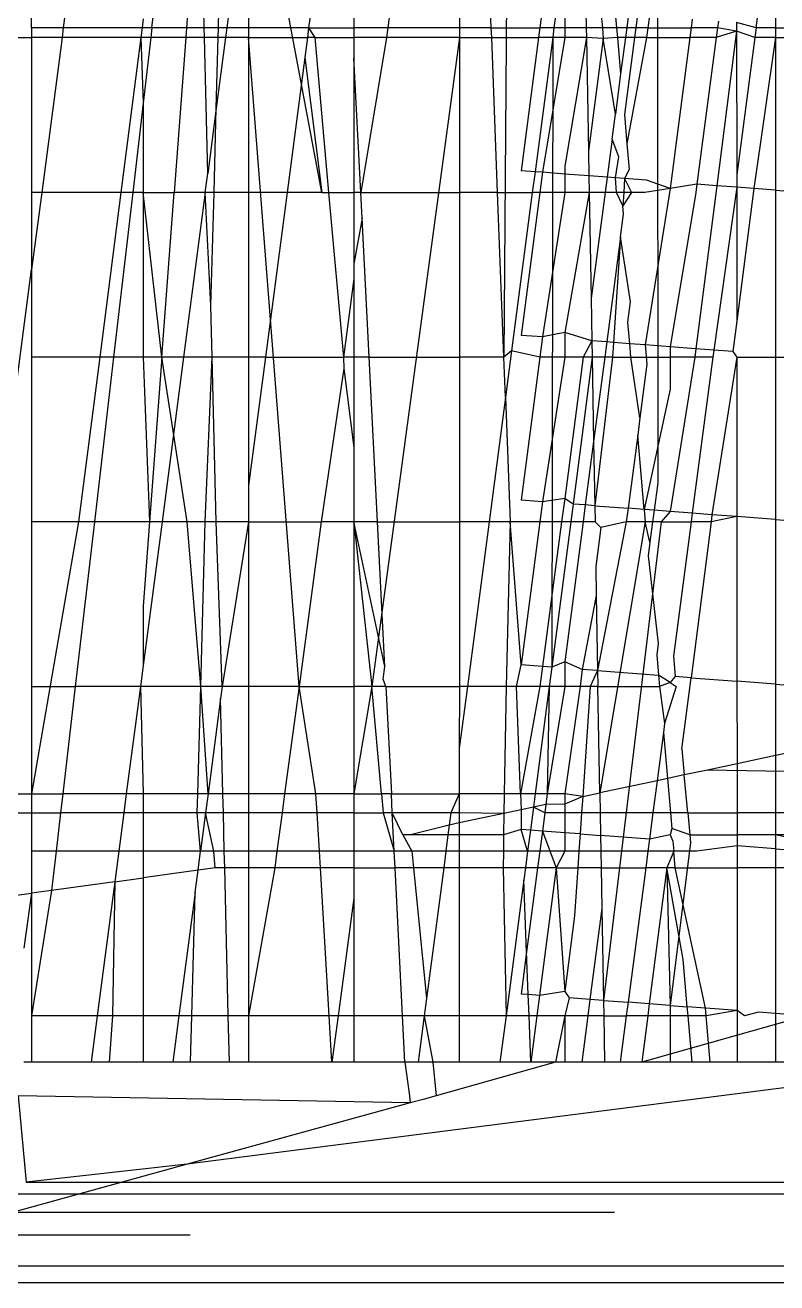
# Model space of a CAD drawing. Extents: x -24961 to 905641, y -154323 to 635957.
# Drawn here: x 437971.233 to 437974.093, y -143408.736 to -143403.952 of the extents above; entities that cross this region are included whole.
import ezdxf

# ---------------------------------------------------------------- set-up
doc = ezdxf.new("R2010")
doc.units = 0
doc.header["$LTSCALE"] = 1000
doc.header["$MEASUREMENT"] = 0

msp = doc.modelspace()

# ---------------------------------------------------------------- linework, layer by layer
for p, q in [((437973.072, -143402.8698), (437973.0541, -143405.2153)), ((437971.2572, -143403.9625), (437971.2572, -143403.3361)), ((437971.4601, -143403.3361), (437971.3778, -143403.9625)), ((437971.7149, -143403.9625), (437971.7878, -143403.3361)), ((437972.361, -143404.5889), (437972.1268, -143403.3361)), ((437973.6378, -143403.3361), (437973.6394, -143405.693)), ((437974.0133, -143403.9625), (437974.0871, -143403.4001)), ((437971.8512, -143403.8938), (437971.8461, -143403.9625)), ((437971.9136, -143403.9625), (437971.912, -143403.8938)), ((437971.9681, -143403.9625), (437971.97, -143403.8938)), ((437972.0091, -143403.8938), (437972, -143403.9625)), ((437972.0825, -143403.8938), (437972.0825, -143403.9625)), ((437972.3202, -143403.8938), (437972.3112, -143403.9625)), ((437972.4834, -143403.8938), (437972.4834, -143403.9625)), ((437972.6212, -143403.8937), (437972.6119, -143403.9625)), ((437972.885, -143403.8937), (437972.885, -143403.9625)), ((437973.0062, -143403.9625), (437973.0036, -143403.8937)), ((437973.2008, -143403.8858), (437973.1908, -143403.9625)), ((437973.254, -143403.8899), (437973.2445, -143403.9625)), ((437973.2853, -143403.8923), (437973.2853, -143403.9625)), ((437973.3664, -143403.8985), (437973.3676, -143403.9625)), ((437973.4235, -143403.9029), (437973.4287, -143403.9625)), ((437973.4774, -143403.907), (437973.4824, -143403.9625)), ((437973.5282, -143403.9109), (437973.5214, -143403.9625)), ((437973.562, -143403.9135), (437973.5556, -143403.9625)), ((437973.608, -143403.917), (437973.602, -143403.9625)), ((437974.0871, -143403.8936), (437974.0871, -143403.9625)), ((437971.3778, -143403.9625), (437971.2572, -143403.9625)), ((437971.2572, -143403.9625), (437971.2572, -143403.9989)), ((437971.3778, -143403.9625), (437971.3731, -143403.9989)), ((437971.6772, -143403.9625), (437971.3778, -143403.9625)), ((437971.6772, -143403.9625), (437971.6725, -143403.9989)), ((437971.6815, -143403.9283), (437971.6772, -143403.9625)), ((437971.7149, -143403.9625), (437971.6772, -143403.9625)), ((437971.7149, -143403.9625), (437971.7107, -143403.9989)), ((437971.8461, -143403.9625), (437971.7149, -143403.9625)), ((437971.8461, -143403.9625), (437971.8434, -143403.9989)), ((437971.9136, -143403.9625), (437971.8461, -143403.9625)), ((437971.9145, -143403.9989), (437971.9136, -143403.9625)), ((437971.9681, -143403.9625), (437971.9136, -143403.9625)), ((437971.9671, -143403.9989), (437971.9681, -143403.9625)), ((437972, -143403.9625), (437971.9681, -143403.9625)), ((437972, -143403.9625), (437971.9953, -143403.9989)), ((437972.0825, -143403.9625), (437972, -143403.9625)), ((437972.0825, -143403.9625), (437972.0825, -143403.9989)), ((437972.3112, -143403.9625), (437972.0825, -143403.9625)), ((437972.3112, -143403.9625), (437972.3064, -143403.9989)), ((437972.3112, -143403.9625), (437972.3347, -143403.9989)), ((437972.3112, -143403.9625), (437972.4834, -143403.9625)), ((437972.4834, -143403.9625), (437972.4834, -143403.9989)), ((437972.6119, -143403.9625), (437972.4834, -143403.9625)), ((437972.6119, -143403.9625), (437972.607, -143403.9989)), ((437972.885, -143403.9625), (437972.6119, -143403.9625)), ((437972.885, -143403.9625), (437972.885, -143403.9989)), ((437973.0062, -143403.9625), (437972.885, -143403.9625)), ((437973.0076, -143403.9989), (437973.0062, -143403.9625)), ((437973.0062, -143403.9625), (437973.1908, -143403.9625)), ((437973.1908, -143403.9625), (437973.186, -143403.9989)), ((437973.2445, -143403.9625), (437973.1908, -143403.9625)), ((437973.2445, -143403.9625), (437973.2397, -143403.9989)), ((437973.2853, -143403.9625), (437973.2445, -143403.9625)), ((437973.2853, -143403.9625), (437973.2853, -143403.9989)), ((437973.3676, -143403.9625), (437973.2853, -143403.9625)), ((437973.3676, -143403.9625), (437973.3682, -143403.9989)), ((437973.4287, -143403.9625), (437973.3676, -143403.9625)), ((437973.4287, -143403.9625), (437973.4322, -143404.003)), ((437973.4824, -143403.9625), (437973.4287, -143403.9625)), ((437973.4824, -143403.9625), (437973.4857, -143403.9989)), ((437973.5214, -143403.9625), (437973.4824, -143403.9625)), ((437973.5214, -143403.9625), (437973.5166, -143403.9989)), ((437973.5556, -143403.9625), (437973.5214, -143403.9625)), ((437973.5556, -143403.9625), (437973.5508, -143403.9989)), ((437973.602, -143403.9625), (437973.5556, -143403.9625)), ((437973.602, -143403.9625), (437973.5972, -143403.9989)), ((437973.602, -143403.9625), (437973.7665, -143403.9625)), ((437973.7665, -143403.9625), (437973.7617, -143403.9989)), ((437973.7708, -143403.9295), (437973.7665, -143403.9625)), ((437973.8667, -143403.9625), (437973.7665, -143403.9625)), ((437973.8667, -143403.9625), (437973.8619, -143403.9989)), ((437973.87, -143403.9371), (437973.8667, -143403.9625)), ((437973.9395, -143403.9749), (437973.8667, -143403.9625)), ((437973.9395, -143403.9424), (437973.9395, -143403.9749)), ((437974.0133, -143403.9625), (437973.9395, -143403.9424)), ((437974.0133, -143403.9625), (437974.0085, -143403.9989)), ((437974.0871, -143403.9625), (437974.0133, -143403.9625)), ((437974.0871, -143403.9625), (437974.0871, -143403.9989)), ((437974.0871, -143403.9625), (437974.488, -143403.9625)), ((437971.171, -143403.9989), (437971.2572, -143403.9989)), ((437971.2572, -143403.9989), (437971.2572, -143404.5889)), ((437971.3731, -143403.9989), (437971.2572, -143403.9989)), ((437971.3731, -143403.9989), (437971.2956, -143404.5889)), ((437971.6725, -143403.9989), (437971.3731, -143403.9989)), ((437971.6725, -143403.9989), (437971.5968, -143404.5889)), ((437971.6725, -143403.9989), (437971.6815, -143404.2493)), ((437971.7107, -143403.9989), (437971.6725, -143403.9989)), ((437971.7107, -143403.9989), (437971.6815, -143404.2493)), ((437971.8434, -143403.9989), (437971.7107, -143403.9989)), ((437971.8434, -143403.9989), (437971.7992, -143404.5889)), ((437971.9145, -143403.9989), (437971.8434, -143403.9989)), ((437971.9272, -143404.5171), (437971.9145, -143403.9989)), ((437971.9671, -143403.9989), (437971.9145, -143403.9989)), ((437971.9598, -143404.2686), (437971.9671, -143403.9989)), ((437971.9953, -143403.9989), (437971.9598, -143404.2686)), ((437971.9953, -143403.9989), (437971.9671, -143403.9989)), ((437972.0825, -143403.9989), (437971.9953, -143403.9989)), ((437972.0825, -143403.9989), (437972.0825, -143404.5889)), ((437972.2747, -143406.4681), (437972.0825, -143403.9989)), ((437972.0825, -143403.9989), (437972.3064, -143403.9989)), ((437972.3064, -143403.9989), (437972.2963, -143404.0758)), ((437972.3347, -143403.9989), (437972.3064, -143403.9989)), ((437972.3347, -143403.9989), (437972.3866, -143404.5889)), ((437972.3347, -143403.9989), (437972.4834, -143403.9989)), ((437972.4834, -143403.9989), (437972.4834, -143404.0768)), ((437972.607, -143403.9989), (437972.4834, -143403.9989)), ((437972.607, -143403.9989), (437972.5094, -143404.5889)), ((437972.885, -143403.9989), (437972.5519, -143406.4681)), ((437972.885, -143403.9989), (437972.607, -143403.9989)), ((437972.885, -143403.9989), (437972.8849, -143404.5889)), ((437972.885, -143403.9989), (437973.0076, -143403.9989)), ((437973.0302, -143404.5889), (437973.0076, -143403.9989)), ((437973.0076, -143403.9989), (437973.186, -143403.9989)), ((437973.186, -143403.9989), (437973.1194, -143404.506)), ((437973.2397, -143403.9989), (437973.1726, -143404.5101)), ((437973.2397, -143403.9989), (437973.186, -143403.9989)), ((437973.2853, -143403.9989), (437973.2006, -143404.5122)), ((437973.2397, -143403.9989), (437973.2363, -143406.3941)), ((437973.2853, -143403.9989), (437973.2397, -143403.9989)), ((437973.3682, -143403.9989), (437973.2853, -143404.4893)), ((437973.3682, -143403.9989), (437973.2853, -143403.9989)), ((437973.3682, -143403.9989), (437973.3759, -143404.432)), ((437973.4322, -143404.003), (437973.3682, -143403.9989)), ((437973.4322, -143404.003), (437973.3759, -143404.432)), ((437973.4857, -143403.9989), (437973.4322, -143404.003)), ((437973.4781, -143404.291), (437973.4322, -143404.003)), ((437973.4857, -143403.9989), (437973.4983, -143404.1376)), ((437973.5166, -143403.9989), (437973.4857, -143403.9989)), ((437973.5166, -143403.9989), (437973.4983, -143404.1376)), ((437973.5508, -143403.9989), (437973.5123, -143404.292)), ((437973.5508, -143403.9989), (437973.5166, -143403.9989)), ((437973.5972, -143403.9989), (437973.5224, -143404.4034)), ((437973.5972, -143403.9989), (437973.5508, -143403.9989)), ((437973.5972, -143403.9989), (437973.7617, -143403.9989)), ((437973.7617, -143403.9989), (437973.6862, -143404.5743)), ((437973.8619, -143403.9989), (437973.7617, -143403.9989)), ((437973.8619, -143403.9989), (437973.7886, -143404.5572)), ((437973.9395, -143403.9749), (437973.8619, -143403.9989)), ((437973.9395, -143403.9749), (437973.8642, -143404.563)), ((437973.9395, -143403.9749), (437973.9398, -143404.5219)), ((437974.0085, -143403.9989), (437973.9395, -143403.9749)), ((437974.0085, -143403.9989), (437973.9398, -143404.5219)), ((437974.0871, -143403.9989), (437974.0048, -143404.5738)), ((437974.0871, -143403.9989), (437974.0085, -143403.9989)), ((437974.0871, -143403.9989), (437974.0871, -143404.5801)), ((437974.0871, -143403.9989), (437974.488, -143403.9989)), ((437972.2963, -143404.0758), (437972.2289, -143404.5889)), ((437972.2963, -143404.0758), (437972.361, -143404.5889)), ((437972.4834, -143404.0768), (437972.4834, -143404.5889)), ((437972.5094, -143404.5889), (437972.4834, -143404.0768)), ((437973.4983, -143404.1376), (437973.4781, -143404.291)), ((437971.6815, -143404.2493), (437971.642, -143404.5889)), ((437971.6815, -143404.2493), (437971.6815, -143404.5889)), ((437971.9598, -143404.2686), (437971.9272, -143404.5171)), ((437971.9512, -143404.5889), (437971.9598, -143404.2686)), ((437973.4655, -143404.3865), (437973.4781, -143404.291)), ((437973.5123, -143404.292), (437973.5224, -143404.4034)), ((437973.4655, -143404.3865), (437973.4464, -143404.531)), ((437973.4912, -143404.4529), (437973.4655, -143404.3865)), ((437973.3759, -143404.432), (437973.3775, -143404.5258)), ((437973.5224, -143404.4034), (437973.5313, -143404.5011)), ((437973.2853, -143404.4893), (437973.2853, -143404.5187)), ((437973.4782, -143404.5335), (437973.4912, -143404.4529)), ((437971.9178, -143404.5889), (437971.9272, -143404.5171)), ((437973.1726, -143404.5101), (437973.1194, -143404.506)), ((437973.1726, -143404.5101), (437973.1622, -143404.5889)), ((437973.2006, -143404.5122), (437973.1726, -143404.5101)), ((437973.2006, -143404.5122), (437973.1906, -143404.5889)), ((437973.2853, -143404.5187), (437973.2006, -143404.5122)), ((437973.3775, -143404.5258), (437973.2853, -143404.5187)), ((437973.2853, -143404.5187), (437973.2853, -143404.5889)), ((437973.4464, -143404.531), (437973.3775, -143404.5258)), ((437973.3775, -143404.5258), (437973.3786, -143404.5889)), ((437973.4464, -143404.531), (437973.4388, -143404.5889)), ((437973.4782, -143404.5335), (437973.4464, -143404.531)), ((437973.5134, -143404.5362), (437973.4782, -143404.5335)), ((437973.483, -143404.5889), (437973.4782, -143404.5335)), ((437973.5134, -143404.5362), (437973.5098, -143404.5889)), ((437973.5313, -143404.5011), (437973.5134, -143404.5362)), ((437973.5966, -143404.5425), (437973.5134, -143404.5362)), ((437973.5134, -143404.5362), (437973.5392, -143404.5889)), ((437973.9398, -143404.5219), (437973.9398, -143404.5688)), ((437973.6862, -143404.5743), (437973.5905, -143404.5889)), ((437973.6862, -143404.5743), (437973.5919, -143405.1686)), ((437973.6862, -143404.5743), (437973.5966, -143404.5425)), ((437973.7886, -143404.5572), (437973.6862, -143404.5743)), ((437973.7886, -143404.5572), (437973.7844, -143404.5889)), ((437973.8642, -143404.563), (437973.7847, -143405.1833)), ((437973.8642, -143404.563), (437973.7886, -143404.5572)), ((437973.9398, -143404.5688), (437973.8523, -143405.1885)), ((437973.9398, -143404.5688), (437973.8642, -143404.563)), ((437973.9398, -143404.5688), (437973.9401, -143405.0787)), ((437974.0048, -143404.5738), (437973.9398, -143404.5688)), ((437974.0048, -143404.5738), (437973.9401, -143405.0787)), ((437974.0871, -143404.5801), (437974.0048, -143404.5738)), ((437974.0871, -143404.5801), (437974.0871, -143405.2153)), ((437974.0871, -143404.5801), (437974.488, -143404.6108)), ((437971.2956, -143404.5889), (437971.2572, -143404.5889)), ((437971.2572, -143404.5889), (437971.2572, -143404.8816)), ((437971.2956, -143404.5889), (437971.2572, -143404.8816)), ((437971.5968, -143404.5889), (437971.2956, -143404.5889)), ((437971.5968, -143404.5889), (437971.5164, -143405.2153)), ((437971.642, -143404.5889), (437971.5691, -143405.2153)), ((437971.642, -143404.5889), (437971.5968, -143404.5889)), ((437971.6815, -143404.5889), (437971.642, -143404.5889)), ((437971.6815, -143404.5889), (437971.6815, -143405.2153)), ((437971.7524, -143405.2153), (437971.6815, -143404.5889)), ((437971.6815, -143404.5889), (437971.7992, -143404.5889)), ((437971.7524, -143405.2153), (437971.7992, -143404.5889)), ((437971.9178, -143404.5889), (437971.7992, -143404.5889)), ((437971.9178, -143404.5889), (437971.8355, -143405.2153)), ((437971.9395, -143405.0202), (437971.9178, -143404.5889)), ((437971.9512, -143404.5889), (437971.9178, -143404.5889)), ((437971.9395, -143405.0202), (437971.9512, -143404.5889)), ((437972.0825, -143404.5889), (437971.9512, -143404.5889)), ((437972.0825, -143404.5889), (437972.0825, -143405.2153)), ((437972.2289, -143404.5889), (437972.0825, -143404.5889)), ((437972.2289, -143404.5889), (437972.1466, -143405.2153)), ((437972.361, -143404.5889), (437972.2289, -143404.5889)), ((437972.361, -143404.5889), (437972.3866, -143404.5889)), ((437972.3866, -143404.5889), (437972.4433, -143405.2153)), ((437972.3866, -143404.5889), (437972.4834, -143404.5889)), ((437972.4834, -143404.5889), (437972.4834, -143404.8604)), ((437972.5094, -143404.5889), (437972.4834, -143404.5889)), ((437972.5144, -143404.6869), (437972.5094, -143404.5889)), ((437972.5094, -143404.5889), (437972.8849, -143404.5889)), ((437972.8849, -143404.5889), (437972.8848, -143405.2153)), ((437973.0302, -143404.5889), (437972.8849, -143404.5889)), ((437973.0541, -143405.2153), (437973.0302, -143404.5889)), ((437973.0302, -143404.5889), (437973.1622, -143404.5889)), ((437973.1622, -143404.5889), (437973.0831, -143405.1913)), ((437973.1906, -143404.5889), (437973.1194, -143405.1324)), ((437973.1906, -143404.5889), (437973.1622, -143404.5889)), ((437973.2853, -143404.5889), (437973.1906, -143404.5889)), ((437973.2853, -143404.5889), (437973.2004, -143405.1386)), ((437973.3786, -143404.5889), (437973.2853, -143405.122)), ((437973.3786, -143404.5889), (437973.2853, -143404.5889)), ((437973.3786, -143404.5889), (437973.3857, -143404.9913)), ((437973.4388, -143404.5889), (437973.3786, -143404.5889)), ((437973.4388, -143404.5889), (437973.3857, -143404.9913)), ((437973.483, -143404.5889), (437973.4388, -143404.5889)), ((437973.5063, -143404.6401), (437973.483, -143404.5889)), ((437973.5098, -143404.5889), (437973.483, -143404.5889)), ((437973.5392, -143404.5889), (437973.5063, -143404.6401)), ((437973.5098, -143404.5889), (437973.5063, -143404.6401)), ((437973.5392, -143404.5889), (437973.5098, -143404.5889)), ((437973.5905, -143404.5889), (437973.5392, -143404.5889)), ((437973.7844, -143404.5889), (437973.6862, -143405.1758)), ((437973.4976, -143404.7573), (437973.5089, -143404.6717)), ((437973.5089, -143404.6717), (437973.5063, -143404.6401)), ((437972.5144, -143404.6869), (437972.4834, -143404.8604)), ((437972.5413, -143405.2153), (437972.5144, -143404.6869)), ((437973.4976, -143404.7573), (437973.4451, -143405.1573)), ((437973.4976, -143404.7573), (437973.4711, -143405.1593)), ((437973.5359, -143405.005), (437973.4976, -143404.7573)), ((437972.4834, -143404.8604), (437972.4834, -143404.9174)), ((437971.1715, -143405.5338), (437971.2572, -143404.8816)), ((437971.2572, -143404.8816), (437971.2572, -143405.2153)), ((437972.4834, -143404.9174), (437972.4433, -143405.2153)), ((437972.4834, -143404.9174), (437972.4834, -143405.2153)), ((437973.3857, -143404.9913), (437973.3886, -143405.153)), ((437973.5258, -143405.0818), (437973.5359, -143405.005)), ((437971.9443, -143405.2153), (437971.9395, -143405.0202)), ((437973.5329, -143405.1641), (437973.5258, -143405.0818)), ((437973.9401, -143405.0787), (437973.9253, -143405.1941)), ((437973.2004, -143405.1386), (437973.1194, -143405.1324)), ((437973.2004, -143405.1386), (437973.1904, -143405.2153)), ((437973.2853, -143405.122), (437973.2004, -143405.1386)), ((437973.2853, -143405.122), (437973.2853, -143405.2153)), ((437973.3886, -143405.153), (437973.2853, -143405.122)), ((437973.3886, -143405.153), (437973.3562, -143405.2153)), ((437973.4451, -143405.1573), (437973.3886, -143405.153)), ((437973.3886, -143405.153), (437973.3897, -143405.2153)), ((437973.4451, -143405.1573), (437973.4375, -143405.2153)), ((437973.4711, -143405.1593), (437973.4451, -143405.1573)), ((437973.4711, -143405.1593), (437973.4673, -143405.2153)), ((437973.5329, -143405.1641), (437973.4711, -143405.1593)), ((437973.0831, -143405.1913), (437973.0541, -143405.2153)), ((437973.0831, -143405.1913), (437973.0599, -143405.3678)), ((437973.1904, -143405.2153), (437973.0831, -143405.1913)), ((437973.5919, -143405.1686), (437973.5329, -143405.1641)), ((437973.5374, -143405.2153), (437973.5329, -143405.1641)), ((437973.6862, -143405.1758), (437973.5919, -143405.1686)), ((437973.5919, -143405.1686), (437973.5985, -143405.2419)), ((437973.6862, -143405.1758), (437973.6862, -143405.2153)), ((437973.7847, -143405.1833), (437973.6862, -143405.1758)), ((437973.7847, -143405.1833), (437973.7806, -143405.2153)), ((437973.8523, -143405.1885), (437973.7847, -143405.1833)), ((437973.8523, -143405.1885), (437973.8488, -143405.2153)), ((437973.9253, -143405.1941), (437973.8523, -143405.1885)), ((437973.9253, -143405.1941), (437973.9402, -143405.2153)), ((437971.5164, -143405.2153), (437971.2572, -143405.2153)), ((437971.2572, -143405.2153), (437971.2572, -143405.8417)), ((437971.5164, -143405.2153), (437971.436, -143405.8417)), ((437971.5691, -143405.2153), (437971.4963, -143405.8417)), ((437971.5691, -143405.2153), (437971.5164, -143405.2153)), ((437971.6815, -143405.2153), (437971.5691, -143405.2153)), ((437971.7524, -143405.2153), (437971.6815, -143405.2153)), ((437971.6815, -143405.2153), (437971.7055, -143405.8417)), ((437971.7524, -143405.2153), (437971.7055, -143405.8417)), ((437971.8487, -143405.8417), (437971.7524, -143405.2153)), ((437971.8355, -143405.2153), (437971.7524, -143405.2153)), ((437971.8355, -143405.2153), (437971.7533, -143405.8417)), ((437971.9443, -143405.2153), (437971.8355, -143405.2153)), ((437971.9173, -143405.8417), (437971.9443, -143405.2153)), ((437971.9596, -143405.8417), (437971.9443, -143405.2153)), ((437972.0825, -143405.2153), (437971.9443, -143405.2153)), ((437972.0825, -143405.2153), (437972.0825, -143405.704)), ((437972.1466, -143405.2153), (437972.0825, -143405.704)), ((437972.1466, -143405.2153), (437972.0825, -143405.2153)), ((437972.1466, -143405.2153), (437972.4433, -143405.2153)), ((437972.4433, -143405.2153), (437972.4455, -143405.2584)), ((437972.4834, -143405.2153), (437972.4433, -143405.2153)), ((437972.4834, -143405.2153), (437972.4834, -143405.5589)), ((437972.5413, -143405.2153), (437972.4834, -143405.2153)), ((437972.5731, -143405.8417), (437972.5413, -143405.2153)), ((437972.5413, -143405.2153), (437972.8848, -143405.2153)), ((437972.8848, -143405.2153), (437972.8847, -143405.8417)), ((437973.0541, -143405.2153), (437972.8848, -143405.2153)), ((437973.0599, -143405.3678), (437973.0541, -143405.2153)), ((437973.1904, -143405.2153), (437973.1194, -143405.7588)), ((437973.2853, -143405.2153), (437973.1904, -143405.2153)), ((437973.2853, -143405.2153), (437973.2008, -143405.765)), ((437973.3562, -143405.2153), (437973.2853, -143405.7535)), ((437973.3562, -143405.2153), (437973.2853, -143405.2153)), ((437973.3897, -143405.2153), (437973.3177, -143405.774)), ((437973.3897, -143405.2153), (437973.3562, -143405.2153)), ((437973.3897, -143405.2153), (437973.3954, -143405.5361)), ((437973.4375, -143405.2153), (437973.3897, -143405.2153)), ((437973.4375, -143405.2153), (437973.3954, -143405.5361)), ((437973.4673, -143405.2153), (437973.3997, -143405.7803)), ((437973.4673, -143405.2153), (437973.4375, -143405.2153)), ((437973.4673, -143405.2153), (437973.5374, -143405.2153)), ((437973.5716, -143405.4466), (437973.5374, -143405.2153)), ((437973.5374, -143405.2153), (437973.6862, -143405.2153)), ((437973.5985, -143405.2419), (437973.5716, -143405.4466)), ((437973.6862, -143405.2153), (437973.6862, -143405.337)), ((437973.7806, -143405.2153), (437973.6862, -143405.8022)), ((437973.7806, -143405.2153), (437973.6862, -143405.2153)), ((437973.8488, -143405.2153), (437973.7708, -143405.8087)), ((437973.8488, -143405.2153), (437973.7806, -143405.2153)), ((437973.9402, -143405.2153), (437973.8458, -143405.8144)), ((437973.9402, -143405.2153), (437973.9405, -143405.8216)), ((437973.9402, -143405.2153), (437974.0871, -143405.2153)), ((437974.0871, -143405.2153), (437974.0871, -143405.8329)), ((437974.0871, -143405.2153), (437974.488, -143405.2153)), ((437972.4455, -143405.2584), (437972.359, -143405.8417)), ((437972.4455, -143405.2584), (437972.4834, -143405.5589)), ((437973.6862, -143405.337), (437973.5876, -143405.7946)), ((437973.0599, -143405.3678), (437972.9977, -143405.8417)), ((437973.0599, -143405.3678), (437973.078, -143405.8417)), ((437973.5716, -143405.4466), (437973.5631, -143405.5117)), ((437973.3954, -143405.5361), (437973.3637, -143405.7775)), ((437973.3954, -143405.5361), (437973.3997, -143405.7803)), ((437973.5631, -143405.5117), (437973.5265, -143405.79)), ((437973.5876, -143405.7946), (437973.5631, -143405.5117)), ((437972.4834, -143405.5589), (437972.4834, -143405.8417)), ((437972.0825, -143405.704), (437972.0825, -143405.8417)), ((437973.6394, -143405.693), (437973.6257, -143405.7976)), ((437973.2008, -143405.765), (437973.1194, -143405.7588)), ((437973.2008, -143405.765), (437973.1908, -143405.8417)), ((437973.2853, -143405.7535), (437973.2008, -143405.765)), ((437973.2853, -143405.7535), (437973.2736, -143405.8417)), ((437973.3177, -143405.774), (437973.2853, -143405.7535)), ((437973.3177, -143405.774), (437973.3088, -143405.8417)), ((437973.3637, -143405.7775), (437973.3177, -143405.774)), ((437973.3637, -143405.7775), (437973.3553, -143405.8417)), ((437973.3997, -143405.7803), (437973.3637, -143405.7775)), ((437973.3997, -143405.7803), (437973.4008, -143405.8417)), ((437973.3997, -143405.7803), (437973.5265, -143405.79)), ((437973.5265, -143405.79), (437973.5198, -143405.8417)), ((437973.5876, -143405.7946), (437973.5265, -143405.79)), ((437973.5876, -143405.7946), (437973.5917, -143405.8417)), ((437973.6257, -143405.7976), (437973.5876, -143405.7946)), ((437973.6257, -143405.7976), (437973.6199, -143405.8417)), ((437973.6862, -143405.8022), (437973.6257, -143405.7976)), ((437973.6862, -143405.8022), (437973.6529, -143405.8417)), ((437973.7708, -143405.8087), (437973.6862, -143405.8022)), ((437973.7708, -143405.8087), (437973.7665, -143405.8417)), ((437973.8458, -143405.8144), (437973.7708, -143405.8087)), ((437973.8458, -143405.8144), (437973.8423, -143405.8417)), ((437973.9405, -143405.8216), (437973.8423, -143405.8417)), ((437973.9405, -143405.8216), (437973.8458, -143405.8144)), ((437974.0871, -143405.8329), (437973.9405, -143405.8216)), ((437973.9405, -143405.8216), (437973.9408, -143406.4481)), ((437971.436, -143405.8417), (437971.2572, -143405.8417)), ((437971.2572, -143405.8417), (437971.2572, -143406.4681)), ((437971.436, -143405.8417), (437971.2572, -143406.8769)), ((437971.4963, -143405.8417), (437971.4234, -143406.4681)), ((437971.4963, -143405.8417), (437971.436, -143405.8417)), ((437971.7055, -143405.8417), (437971.4963, -143405.8417)), ((437971.7533, -143405.8417), (437971.6815, -143406.3881)), ((437971.7055, -143405.8417), (437971.6815, -143406.1619)), ((437971.7533, -143405.8417), (437971.7055, -143405.8417)), ((437971.8487, -143405.8417), (437971.7533, -143405.8417)), ((437971.9173, -143405.8417), (437971.8487, -143405.8417)), ((437971.9004, -143406.4681), (437971.8487, -143405.8417)), ((437971.9004, -143406.4681), (437971.9173, -143405.8417)), ((437971.9596, -143405.8417), (437971.9173, -143405.8417)), ((437972.0825, -143405.8417), (437971.9596, -143405.8417)), ((437971.9821, -143406.4681), (437971.9596, -143405.8417)), ((437972.0825, -143405.8417), (437971.9821, -143406.4681)), ((437972.0825, -143405.8417), (437972.0825, -143406.4681)), ((437972.0825, -143405.8417), (437972.359, -143405.8417)), ((437972.359, -143405.8417), (437972.2747, -143406.4681)), ((437972.4834, -143405.8417), (437972.359, -143405.8417)), ((437972.4834, -143405.8417), (437972.4834, -143406.4681)), ((437972.6011, -143406.3919), (437972.4834, -143405.8417)), ((437972.4834, -143405.8417), (437972.5519, -143406.4681)), ((437972.5731, -143405.8417), (437972.4834, -143405.8417)), ((437972.6011, -143406.3919), (437972.5731, -143405.8417)), ((437972.5731, -143405.8417), (437972.8847, -143405.8417)), ((437972.8847, -143405.8417), (437972.8846, -143406.4681)), ((437972.9977, -143405.8417), (437972.8847, -143405.8417)), ((437972.9977, -143405.8417), (437972.9155, -143406.4681)), ((437973.078, -143405.8417), (437972.9977, -143405.8417)), ((437973.078, -143405.8417), (437973.0623, -143406.4681)), ((437973.1194, -143406.3852), (437973.078, -143405.8417)), ((437973.1908, -143405.8417), (437973.078, -143405.8417)), ((437973.1908, -143405.8417), (437973.1194, -143406.3852)), ((437973.2736, -143405.8417), (437973.1908, -143405.8417)), ((437973.2736, -143405.8417), (437973.2011, -143406.3915)), ((437973.3088, -143405.8417), (437973.2363, -143406.3941)), ((437973.3088, -143405.8417), (437973.2736, -143405.8417)), ((437973.3553, -143405.8417), (437973.2853, -143406.3748)), ((437973.3553, -143405.8417), (437973.3088, -143405.8417)), ((437973.4008, -143405.8417), (437973.3553, -143405.8417)), ((437973.4008, -143405.8417), (437973.4233, -143405.8628)), ((437973.4233, -143405.8628), (437973.4038, -143406.0117)), ((437973.5198, -143405.8417), (437973.4108, -143406.4075)), ((437973.5917, -143405.8417), (437973.419, -143406.8729)), ((437973.5198, -143405.8417), (437973.4233, -143405.8628)), ((437973.6529, -143405.8417), (437973.433, -143407.662)), ((437973.5917, -143405.8417), (437973.5198, -143405.8417)), ((437973.6098, -143405.9185), (437973.5917, -143405.8417)), ((437973.6199, -143405.8417), (437973.5917, -143405.8417)), ((437973.6199, -143405.8417), (437973.6098, -143405.9185)), ((437973.6529, -143405.8417), (437973.6199, -143405.8417)), ((437973.6529, -143405.8417), (437973.7665, -143405.8417)), ((437973.7665, -143405.8417), (437973.6994, -143406.3531)), ((437973.8423, -143405.8417), (437973.7663, -143406.4347)), ((437973.8423, -143405.8417), (437973.7665, -143405.8417)), ((437974.0871, -143405.8329), (437974.0871, -143406.4593)), ((437974.0871, -143405.8329), (437974.488, -143405.8636)), ((437973.6098, -143405.9185), (437973.6029, -143405.971)), ((437973.6029, -143405.971), (437973.6411, -143406.3044)), ((437973.4038, -143406.0117), (437973.4057, -143406.1219)), ((437971.6815, -143406.1619), (437971.6815, -143406.3881)), ((437973.4057, -143406.1219), (437973.3524, -143406.403)), ((437973.4057, -143406.1219), (437973.4108, -143406.4075)), ((437973.6411, -143406.3044), (437973.6356, -143406.3473)), ((437973.6356, -143406.3473), (437973.6423, -143406.4252)), ((437973.6994, -143406.3531), (437973.7063, -143406.4301)), ((437971.6815, -143406.3881), (437971.671, -143406.4681)), ((437972.5946, -143406.4405), (437972.6011, -143406.3919)), ((437973.1019, -143406.4681), (437973.1194, -143406.3852)), ((437973.2011, -143406.3915), (437973.1194, -143406.3852)), ((437973.2011, -143406.3915), (437973.191, -143406.4681)), ((437973.2363, -143406.3941), (437973.2011, -143406.3915)), ((437973.2363, -143406.3941), (437973.2266, -143406.4681)), ((437973.2853, -143406.3748), (437973.2363, -143406.3941)), ((437973.3524, -143406.403), (437973.2853, -143406.3748)), ((437973.2853, -143406.3748), (437973.2853, -143406.4681)), ((437973.3524, -143406.403), (437973.3439, -143406.4681)), ((437973.4108, -143406.4075), (437973.3524, -143406.403)), ((437972.605, -143406.4681), (437972.5946, -143406.4405)), ((437973.4108, -143406.4075), (437973.3822, -143406.4681)), ((437973.4108, -143406.4075), (437973.4119, -143406.4681)), ((437973.4108, -143406.4075), (437973.6423, -143406.4252)), ((437973.6423, -143406.4252), (437973.6461, -143406.4681)), ((437973.6862, -143406.4534), (437973.6423, -143406.4252)), ((437973.6862, -143406.4534), (437973.6461, -143406.4681)), ((437973.7063, -143406.4301), (437973.6862, -143406.4534)), ((437973.6862, -143406.4534), (437973.7098, -143406.4681)), ((437973.7663, -143406.4347), (437973.7063, -143406.4301)), ((437973.7314, -143406.7067), (437973.7663, -143406.4347)), ((437973.7663, -143406.4347), (437973.9408, -143406.4481)), ((437973.9408, -143406.4481), (437973.941, -143406.7618)), ((437974.0871, -143406.4593), (437973.9408, -143406.4481)), ((437971.2572, -143406.4681), (437971.2572, -143406.8769)), ((437971.2572, -143406.4681), (437971.4234, -143406.4681)), ((437971.4234, -143406.4681), (437971.3758, -143406.8769)), ((437971.671, -143406.4681), (437971.4234, -143406.4681)), ((437971.671, -143406.4681), (437971.6174, -143406.8769)), ((437971.671, -143406.4681), (437971.6815, -143406.8769)), ((437971.9004, -143406.4681), (437971.671, -143406.4681)), ((437971.8893, -143406.8769), (437971.9004, -143406.4681)), ((437971.9821, -143406.4681), (437971.9004, -143406.4681)), ((437971.9285, -143406.8769), (437971.9004, -143406.4681)), ((437971.9821, -143406.4681), (437971.9761, -143406.5142)), ((437972.0825, -143406.4681), (437971.9821, -143406.4681)), ((437972.0825, -143406.4681), (437972.0825, -143406.8769)), ((437972.2747, -143406.4681), (437972.0825, -143406.4681)), ((437972.2747, -143406.4681), (437972.2197, -143406.8769)), ((437972.3389, -143406.8769), (437972.2747, -143406.4681)), ((437972.2747, -143406.4681), (437972.4834, -143406.4681)), ((437972.4834, -143406.4681), (437972.4834, -143406.8769)), ((437972.5519, -143406.4681), (437972.4834, -143406.8769)), ((437972.5519, -143406.4681), (437972.4834, -143406.4681)), ((437972.605, -143406.4681), (437972.5519, -143406.4681)), ((437972.5879, -143406.8769), (437972.5519, -143406.4681)), ((437972.605, -143406.4681), (437972.6258, -143406.8769)), ((437972.605, -143406.4681), (437972.8846, -143406.4681)), ((437972.8846, -143406.4681), (437972.8845, -143406.7035)), ((437972.9155, -143406.4681), (437972.8845, -143406.7035)), ((437972.9155, -143406.4681), (437972.8846, -143406.4681)), ((437973.0623, -143406.4681), (437972.9155, -143406.4681)), ((437973.0623, -143406.4681), (437973.0556, -143406.8769)), ((437973.1019, -143406.4681), (437973.0623, -143406.4681)), ((437973.1176, -143406.8769), (437973.1019, -143406.4681)), ((437973.191, -143406.4681), (437973.1019, -143406.4681)), ((437973.191, -143406.4681), (437973.1176, -143406.8769)), ((437973.2266, -143406.4681), (437973.1729, -143406.8769)), ((437973.2266, -143406.4681), (437973.191, -143406.4681)), ((437973.2266, -143406.4681), (437973.2193, -143406.8769)), ((437973.2853, -143406.4681), (437973.2193, -143406.8769)), ((437973.2853, -143406.4681), (437973.2266, -143406.4681)), ((437973.3439, -143406.4681), (437973.2853, -143406.8769)), ((437973.3439, -143406.4681), (437973.2853, -143406.4681)), ((437973.3822, -143406.4681), (437973.3439, -143406.4681)), ((437973.3822, -143406.4681), (437973.3538, -143406.8868)), ((437973.4119, -143406.4681), (437973.3822, -143406.4681)), ((437973.419, -143406.8729), (437973.4119, -143406.4681)), ((437973.4119, -143406.4681), (437973.6461, -143406.4681)), ((437973.6461, -143406.4681), (437973.6657, -143406.6091)), ((437973.7098, -143406.4681), (437973.6657, -143406.6091)), ((437974.0871, -143406.4593), (437974.0871, -143406.7307)), ((437974.0871, -143406.4593), (437974.488, -143406.49)), ((437971.9761, -143406.5142), (437971.9285, -143406.8769)), ((437971.985, -143406.8769), (437971.9761, -143406.5142)), ((437973.6613, -143406.6433), (437973.6372, -143406.8265)), ((437973.6657, -143406.6091), (437973.6613, -143406.6433)), ((437973.6613, -143406.6433), (437973.6764, -143406.8182)), ((437974.488, -143406.6454), (437974.0871, -143406.7307)), ((437972.8845, -143406.7035), (437972.8845, -143406.8769)), ((437973.7314, -143406.7067), (437973.7403, -143406.8045)), ((437974.0871, -143406.7307), (437973.941, -143406.7618)), ((437974.0871, -143406.7307), (437974.0871, -143406.9485)), ((437973.8281, -143406.7859), (437973.7403, -143406.8045)), ((437973.941, -143406.7618), (437973.8281, -143406.7859)), ((437975.8498, -143406.8206), (437973.8281, -143406.7859)), ((437973.941, -143406.7618), (437973.9411, -143406.9485)), ((437973.6372, -143406.8265), (437973.419, -143406.8729)), ((437973.6372, -143406.8265), (437973.6212, -143406.9485)), ((437973.6764, -143406.8182), (437973.6372, -143406.8265)), ((437973.7403, -143406.8045), (437973.6764, -143406.8182)), ((437973.6764, -143406.8182), (437973.6877, -143406.9485)), ((437973.7534, -143406.9485), (437973.7403, -143406.8045)), ((437971.172, -143406.8769), (437971.2572, -143406.8769)), ((437971.2572, -143406.8769), (437971.2572, -143406.9485)), ((437971.2572, -143406.8769), (437971.3758, -143406.8769)), ((437971.3758, -143406.8769), (437971.3675, -143406.9485)), ((437971.6174, -143406.8769), (437971.3758, -143406.8769)), ((437971.6174, -143406.8769), (437971.608, -143406.9485)), ((437971.6815, -143406.8769), (437971.6174, -143406.8769)), ((437971.6815, -143406.8769), (437971.6815, -143406.9485)), ((437971.8893, -143406.8769), (437971.6815, -143406.8769)), ((437971.8874, -143406.9485), (437971.8893, -143406.8769)), ((437971.9285, -143406.8769), (437971.8893, -143406.8769)), ((437971.9285, -143406.8769), (437971.9191, -143406.9485)), ((437971.985, -143406.8769), (437971.9285, -143406.8769)), ((437971.9867, -143406.9485), (437971.985, -143406.8769)), ((437972.0825, -143406.8769), (437971.985, -143406.8769)), ((437972.0825, -143406.8769), (437972.0825, -143406.9485)), ((437972.2197, -143406.8769), (437972.0825, -143406.8769)), ((437972.2197, -143406.8769), (437972.21, -143406.9485)), ((437972.3389, -143406.8769), (437972.2197, -143406.8769)), ((437972.3432, -143406.9485), (437972.3389, -143406.8769)), ((437972.4834, -143406.8769), (437972.3389, -143406.8769)), ((437972.4834, -143406.8769), (437972.4834, -143406.9485)), ((437972.4834, -143406.8769), (437972.5879, -143406.8769)), ((437972.5879, -143406.8769), (437972.5942, -143406.9485)), ((437972.6258, -143406.8769), (437972.5879, -143406.8769)), ((437972.6294, -143406.9485), (437972.6258, -143406.8769)), ((437972.6258, -143406.8769), (437972.8845, -143406.8769)), ((437972.8845, -143406.8769), (437972.8524, -143406.9485)), ((437972.8845, -143406.8769), (437972.8845, -143406.9485)), ((437973.0556, -143406.8769), (437972.8845, -143406.8769)), ((437973.0556, -143406.8769), (437973.0544, -143406.9505)), ((437973.1176, -143406.8769), (437973.0556, -143406.8769)), ((437973.1176, -143406.8769), (437973.1198, -143406.9366)), ((437973.1729, -143406.8769), (437973.1176, -143406.8769)), ((437973.1729, -143406.8769), (437973.1663, -143406.9267)), ((437973.2193, -143406.8769), (437973.1729, -143406.8769)), ((437973.2193, -143406.8769), (437973.2099, -143406.9485)), ((437973.2193, -143406.8769), (437973.2141, -143406.9166)), ((437973.2853, -143406.8769), (437973.2193, -143406.8769)), ((437973.2853, -143406.8769), (437973.2853, -143406.9151)), ((437973.3538, -143406.8868), (437973.2853, -143406.8769)), ((437973.3538, -143406.8868), (437973.419, -143406.8729)), ((437973.419, -143406.8729), (437973.4203, -143406.9485)), ((437973.1663, -143406.9267), (437973.1198, -143406.9366)), ((437973.1663, -143406.9267), (437973.1548, -143407.0143)), ((437973.2141, -143406.9166), (437973.1663, -143406.9267)), ((437973.2099, -143406.9485), (437973.1663, -143406.9267)), ((437973.2141, -143406.9166), (437973.2099, -143406.9485)), ((437973.2853, -143406.9151), (437973.2141, -143406.9166)), ((437973.3538, -143406.8868), (437973.2853, -143406.9151)), ((437973.2853, -143406.9151), (437973.2853, -143406.9485)), ((437973.3538, -143406.8868), (437973.3496, -143406.9485)), ((437971.172, -143406.9485), (437971.2572, -143406.9485)), ((437971.2572, -143406.9485), (437971.2572, -143407.0944)), ((437971.2572, -143406.9485), (437971.3675, -143406.9485)), ((437971.3675, -143406.9485), (437971.3505, -143407.0944)), ((437971.608, -143406.9485), (437971.3675, -143406.9485)), ((437971.608, -143406.9485), (437971.5888, -143407.0944)), ((437971.6815, -143406.9485), (437971.608, -143406.9485)), ((437971.6815, -143406.9485), (437971.6815, -143407.0944)), ((437971.8874, -143406.9485), (437971.6815, -143406.9485)), ((437971.8999, -143407.0944), (437971.8874, -143406.9485)), ((437971.9191, -143406.9485), (437971.8874, -143406.9485)), ((437971.9191, -143406.9485), (437971.8999, -143407.0944)), ((437971.9503, -143407.0944), (437971.9191, -143406.9485)), ((437971.9867, -143406.9485), (437971.9191, -143406.9485)), ((437971.9903, -143407.0944), (437971.9867, -143406.9485)), ((437972.0825, -143406.9485), (437971.9867, -143406.9485)), ((437972.0825, -143406.9485), (437972.0825, -143407.0944)), ((437972.21, -143406.9485), (437972.0825, -143406.9485)), ((437972.21, -143406.9485), (437972.1904, -143407.0944)), ((437972.3432, -143406.9485), (437972.21, -143406.9485)), ((437972.3519, -143407.0944), (437972.3432, -143406.9485)), ((437972.4834, -143406.9485), (437972.3432, -143406.9485)), ((437972.4834, -143406.9485), (437972.4834, -143407.0944)), ((437972.4834, -143406.9485), (437972.5942, -143406.9485)), ((437972.5942, -143406.9485), (437972.6368, -143407.0944)), ((437972.6294, -143406.9485), (437972.5942, -143406.9485)), ((437972.6368, -143407.0944), (437972.6294, -143406.9485)), ((437972.6693, -143407.0325), (437972.6294, -143406.9485)), ((437972.8524, -143406.9485), (437972.6294, -143406.9485)), ((437972.8524, -143406.9485), (437972.8463, -143406.9949)), ((437972.8845, -143406.9485), (437972.8524, -143406.9485)), ((437972.8845, -143406.9485), (437972.8845, -143406.9867)), ((437973.0544, -143406.9505), (437972.8845, -143406.9485)), ((437973.0544, -143406.9505), (437972.8845, -143406.9867)), ((437973.0544, -143406.9505), (437973.0531, -143407.0325)), ((437973.1198, -143406.9366), (437973.0544, -143406.9505)), ((437973.1198, -143406.9366), (437973.1194, -143407.0116)), ((437973.2099, -143406.9485), (437973.2008, -143407.0178)), ((437973.2853, -143406.9485), (437973.2099, -143406.9485)), ((437973.2853, -143406.9485), (437973.2853, -143407.0243)), ((437973.3496, -143406.9485), (437973.2853, -143406.9485)), ((437973.3496, -143406.9485), (437973.3442, -143407.0288)), ((437973.4203, -143406.9485), (437973.3496, -143406.9485)), ((437973.4203, -143406.9485), (437973.4219, -143407.0347)), ((437973.6212, -143406.9485), (437973.4203, -143406.9485)), ((437973.6212, -143406.9485), (437973.608, -143407.049)), ((437973.6877, -143406.9485), (437973.6212, -143406.9485)), ((437973.6877, -143406.9485), (437973.6929, -143407.0077)), ((437973.7534, -143406.9485), (437973.6877, -143406.9485)), ((437973.7534, -143406.9485), (437973.761, -143407.0325)), ((437973.7534, -143406.9485), (437973.9411, -143406.9485)), ((437973.9411, -143406.9485), (437973.9412, -143407.0325)), ((437974.0871, -143406.9485), (437973.9411, -143406.9485)), ((437974.0871, -143406.9485), (437974.0871, -143407.0325)), ((437974.488, -143406.9485), (437974.0871, -143406.9485)), ((437972.8463, -143406.9949), (437972.6981, -143407.0325)), ((437972.8463, -143406.9949), (437972.8413, -143407.0325)), ((437972.8845, -143406.9867), (437972.8463, -143406.9949)), ((437972.8845, -143406.9867), (437972.8845, -143407.0325)), ((437973.1194, -143407.0116), (437973.0531, -143407.0325)), ((437973.1548, -143407.0143), (437973.1194, -143407.0116)), ((437973.1443, -143407.0944), (437973.1194, -143407.0116)), ((437973.1548, -143407.0143), (437973.1443, -143407.0944)), ((437973.2008, -143407.0178), (437973.1548, -143407.0143)), ((437973.2008, -143407.0178), (437973.1908, -143407.0944)), ((437973.2853, -143407.0243), (437973.2008, -143407.0178)), ((437973.2008, -143407.0178), (437973.2534, -143407.1578)), ((437973.3442, -143407.0288), (437973.2853, -143407.0243)), ((437973.2853, -143407.0243), (437973.2853, -143407.0944)), ((437973.6929, -143407.0077), (437973.6862, -143407.0325)), ((437973.761, -143407.0325), (437973.6929, -143407.0077)), ((437972.6981, -143407.0325), (437972.6693, -143407.0325)), ((437972.6693, -143407.0325), (437972.7042, -143407.0944)), ((437972.8413, -143407.0325), (437972.6981, -143407.0325)), ((437972.8413, -143407.0325), (437972.8332, -143407.0944)), ((437972.8845, -143407.0325), (437972.8413, -143407.0325)), ((437973.0531, -143407.0325), (437972.8845, -143407.0325)), ((437972.8845, -143407.0325), (437972.8845, -143407.0944)), ((437973.0531, -143407.0325), (437973.0521, -143407.0944)), ((437973.3442, -143407.0288), (437973.3397, -143407.0944)), ((437973.3442, -143407.0288), (437973.4219, -143407.0347)), ((437973.4219, -143407.0347), (437973.4229, -143407.0944)), ((437973.608, -143407.049), (437973.4219, -143407.0347)), ((437973.608, -143407.049), (437973.602, -143407.0944)), ((437973.6862, -143407.0325), (437973.608, -143407.049)), ((437973.6862, -143407.0325), (437973.697, -143407.0558)), ((437973.7636, -143407.0609), (437973.6862, -143407.6814)), ((437973.697, -143407.0558), (437973.7004, -143407.0944)), ((437973.761, -143407.0325), (437973.7636, -143407.0609)), ((437973.761, -143407.0325), (437973.9412, -143407.0325)), ((437973.9412, -143407.0745), (437973.7887, -143407.0944)), ((437973.9412, -143407.0325), (437973.9412, -143407.0745)), ((437974.0871, -143407.0325), (437973.9412, -143407.0325)), ((437973.9412, -143407.0745), (437973.9412, -143407.1578)), ((437974.0871, -143407.0857), (437973.9412, -143407.0745)), ((437974.0871, -143407.0325), (437974.0871, -143407.0857)), ((437974.488, -143407.1163), (437974.0871, -143407.0325)), ((437974.488, -143407.0325), (437974.0871, -143407.0325)), ((437971.3505, -143407.0944), (437971.2572, -143407.0944)), ((437971.2572, -143407.0944), (437971.2572, -143407.2544)), ((437971.3505, -143407.0944), (437971.3331, -143407.2439)), ((437971.5888, -143407.0944), (437971.3505, -143407.0944)), ((437971.5888, -143407.0944), (437971.5735, -143407.2106)), ((437971.6815, -143407.0944), (437971.5888, -143407.0944)), ((437971.6815, -143407.0944), (437971.6815, -143407.1957)), ((437971.8999, -143407.0944), (437971.6815, -143407.0944)), ((437971.8904, -143407.1668), (437971.8999, -143407.0944)), ((437971.9503, -143407.0944), (437971.8999, -143407.0944)), ((437971.9903, -143407.0944), (437971.9503, -143407.0944)), ((437971.9555, -143407.1578), (437971.9503, -143407.0944)), ((437972.0825, -143407.0944), (437971.9903, -143407.0944)), ((437971.9918, -143407.1578), (437971.9903, -143407.0944)), ((437972.0825, -143407.0944), (437972.0825, -143407.1578)), ((437972.1904, -143407.0944), (437972.0825, -143407.0944)), ((437972.1904, -143407.0944), (437972.1819, -143407.1578)), ((437972.3519, -143407.0944), (437972.1904, -143407.0944)), ((437972.4834, -143407.0944), (437972.3519, -143407.0944)), ((437972.3557, -143407.1578), (437972.3519, -143407.0944)), ((437972.4834, -143407.0944), (437972.4834, -143407.1578)), ((437972.6368, -143407.0944), (437972.4834, -143407.0944)), ((437972.64, -143407.1578), (437972.6368, -143407.0944)), ((437972.7042, -143407.0944), (437972.6368, -143407.0944)), ((437972.8332, -143407.0944), (437972.7042, -143407.0944)), ((437972.7042, -143407.0944), (437972.7104, -143407.1578)), ((437972.8332, -143407.0944), (437972.8249, -143407.1578)), ((437972.8845, -143407.0944), (437972.8332, -143407.0944)), ((437972.8845, -143407.0944), (437972.8845, -143407.1578)), ((437973.0521, -143407.0944), (437972.8845, -143407.0944)), ((437973.0521, -143407.0944), (437973.051, -143407.1578)), ((437973.1443, -143407.0944), (437973.0521, -143407.0944)), ((437973.1443, -143407.0944), (437973.136, -143407.1578)), ((437973.1908, -143407.0944), (437973.1443, -143407.0944)), ((437973.1908, -143407.0944), (437973.1824, -143407.1578)), ((437973.2853, -143407.0944), (437973.1908, -143407.0944)), ((437973.2853, -143407.0944), (437973.2534, -143407.1578)), ((437973.3397, -143407.0944), (437973.2853, -143407.0944)), ((437973.3397, -143407.0944), (437973.3354, -143407.1578)), ((437973.4229, -143407.0944), (437973.3397, -143407.0944)), ((437973.4229, -143407.0944), (437973.424, -143407.1578)), ((437973.602, -143407.0944), (437973.4229, -143407.0944)), ((437973.602, -143407.0944), (437973.5937, -143407.1578)), ((437973.7004, -143407.0944), (437973.602, -143407.0944)), ((437973.7004, -143407.0944), (437973.6736, -143407.1578)), ((437973.7887, -143407.0944), (437973.7004, -143407.0944)), ((437973.7059, -143407.1578), (437973.7004, -143407.0944)), ((437974.0871, -143407.0857), (437974.0871, -143407.1578)), ((437974.0871, -143407.0857), (437974.488, -143407.1163)), ((437971.8904, -143407.1668), (437971.6815, -143407.1957)), ((437971.8792, -143407.2521), (437971.8904, -143407.1668)), ((437971.9555, -143407.1578), (437971.8904, -143407.1668)), ((437971.9918, -143407.1578), (437971.9555, -143407.1578)), ((437972.0825, -143407.1578), (437971.9918, -143407.1578)), ((437972.0056, -143407.7208), (437971.9918, -143407.1578)), ((437972.1819, -143407.1578), (437972.0825, -143407.7208)), ((437972.1819, -143407.1578), (437972.0825, -143407.1578)), ((437972.0825, -143407.1578), (437972.0825, -143407.7208)), ((437972.3557, -143407.1578), (437972.1819, -143407.1578)), ((437972.4834, -143407.1578), (437972.3557, -143407.1578)), ((437972.3895, -143407.7208), (437972.3557, -143407.1578)), ((437972.4834, -143407.1578), (437972.4834, -143407.2725)), ((437972.4834, -143407.1578), (437972.64, -143407.1578)), ((437972.6687, -143407.7208), (437972.64, -143407.1578)), ((437972.7104, -143407.1578), (437972.64, -143407.1578)), ((437972.8249, -143407.1578), (437972.7104, -143407.1578)), ((437972.7104, -143407.1578), (437972.7596, -143407.6551)), ((437972.8249, -143407.1578), (437972.7596, -143407.6551)), ((437972.8845, -143407.1578), (437972.8249, -143407.1578)), ((437972.8845, -143407.1578), (437972.8844, -143407.7208)), ((437973.051, -143407.1578), (437972.8845, -143407.1578)), ((437973.051, -143407.1578), (437973.0621, -143407.7208)), ((437973.136, -143407.1578), (437973.051, -143407.1578)), ((437973.136, -143407.1578), (437973.13, -143407.2033)), ((437973.1824, -143407.1578), (437973.136, -143407.1578)), ((437973.1824, -143407.1578), (437973.1405, -143407.4773)), ((437973.2534, -143407.1578), (437973.1824, -143407.1578)), ((437973.2534, -143407.1578), (437973.1897, -143407.6434)), ((437973.2534, -143407.1578), (437973.2853, -143407.6276)), ((437973.2534, -143407.1578), (437973.3354, -143407.1578)), ((437973.3354, -143407.1578), (437973.3231, -143407.3397)), ((437973.424, -143407.1578), (437973.3354, -143407.1578)), ((437973.424, -143407.1578), (437973.4268, -143407.3125)), ((437973.424, -143407.1578), (437973.5937, -143407.1578)), ((437973.5937, -143407.1578), (437973.5265, -143407.6692)), ((437973.6736, -143407.1578), (437973.5937, -143407.1578)), ((437973.6736, -143407.1578), (437973.6073, -143407.6753)), ((437973.6736, -143407.1578), (437973.6862, -143407.6814)), ((437973.7361, -143407.5059), (437973.6736, -143407.1578)), ((437973.7059, -143407.1578), (437973.6736, -143407.1578)), ((437973.8208, -143407.6917), (437973.7059, -143407.1578)), ((437973.7059, -143407.1578), (437973.9412, -143407.1578)), ((437973.9412, -143407.1578), (437973.9415, -143407.7009)), ((437974.0871, -143407.1578), (437973.9412, -143407.1578)), ((437974.0871, -143407.1578), (437974.0871, -143407.7121)), ((437974.488, -143407.1578), (437974.0871, -143407.1578)), ((437971.5735, -143407.2106), (437971.3331, -143407.2439)), ((437971.5735, -143407.2106), (437971.5065, -143407.7208)), ((437971.5735, -143407.2106), (437971.5649, -143407.7208)), ((437971.5735, -143407.2106), (437971.6815, -143407.1957)), ((437971.6815, -143407.1957), (437971.6815, -143407.7208)), ((437973.13, -143407.2033), (437973.0621, -143407.7208)), ((437973.1405, -143407.4773), (437973.13, -143407.2033)), ((437971.1721, -143407.2661), (437971.2572, -143407.2544)), ((437971.2572, -143407.2544), (437971.228, -143407.4627)), ((437971.3331, -143407.2439), (437971.2572, -143407.7208)), ((437971.3331, -143407.2439), (437971.2572, -143407.2544)), ((437971.2572, -143407.2544), (437971.2572, -143407.7208)), ((437971.8792, -143407.2521), (437971.8176, -143407.7208)), ((437971.8665, -143407.7208), (437971.8792, -143407.2521)), ((437972.4834, -143407.2725), (437972.4235, -143407.7208)), ((437972.4834, -143407.2725), (437972.4834, -143407.7208)), ((437973.4268, -143407.3125), (437973.3814, -143407.658)), ((437973.4268, -143407.3125), (437973.433, -143407.662)), ((437973.3231, -143407.3397), (437973.2853, -143407.6276)), ((437973.1405, -143407.4773), (437973.1194, -143407.638)), ((437973.1467, -143407.6401), (437973.1405, -143407.4773)), ((437973.7517, -143407.6864), (437973.7361, -143407.5059)), ((437973.1467, -143407.6401), (437973.1194, -143407.638)), ((437973.1897, -143407.6434), (437973.1467, -143407.6401)), ((437973.1498, -143407.7208), (437973.1467, -143407.6401)), ((437973.1897, -143407.6434), (437973.1795, -143407.7208)), ((437973.2853, -143407.6276), (437973.1897, -143407.6434)), ((437973.2853, -143407.6276), (437973.3019, -143407.652)), ((437972.7596, -143407.6551), (437972.751, -143407.7208)), ((437973.3019, -143407.652), (437973.2853, -143407.7208)), ((437973.3814, -143407.658), (437973.3019, -143407.652)), ((437973.3814, -143407.658), (437973.3732, -143407.7208)), ((437973.433, -143407.662), (437973.3814, -143407.658)), ((437973.433, -143407.662), (437973.434, -143407.7208)), ((437973.433, -143407.662), (437973.5265, -143407.6692)), ((437973.5265, -143407.6692), (437973.5198, -143407.7208)), ((437973.6073, -143407.6753), (437973.5265, -143407.6692)), ((437973.6073, -143407.6753), (437973.6015, -143407.7208)), ((437973.6862, -143407.6814), (437973.6073, -143407.6753)), ((437973.6862, -143407.6814), (437973.6862, -143407.7208)), ((437973.6862, -143407.6814), (437973.7517, -143407.6864)), ((437973.8208, -143407.6917), (437973.7517, -143407.6864)), ((437973.7547, -143407.7208), (437973.7517, -143407.6864)), ((437973.9415, -143407.7009), (437973.8208, -143407.6917)), ((437973.8235, -143407.7208), (437973.8208, -143407.6917)), ((437971.2572, -143407.7208), (437971.2572, -143407.8965)), ((437971.5065, -143407.7208), (437971.2572, -143407.7208)), ((437971.5065, -143407.7208), (437971.4835, -143407.8965)), ((437971.5649, -143407.7208), (437971.5065, -143407.7208)), ((437971.5649, -143407.7208), (437971.5518, -143407.8965)), ((437971.6815, -143407.7208), (437971.5649, -143407.7208)), ((437971.6815, -143407.7208), (437971.6815, -143407.8965)), ((437971.8176, -143407.7208), (437971.6815, -143407.7208)), ((437971.8176, -143407.7208), (437971.7946, -143407.8965)), ((437971.8665, -143407.7208), (437971.8176, -143407.7208)), ((437971.8618, -143407.8965), (437971.8665, -143407.7208)), ((437972.0056, -143407.7208), (437971.8665, -143407.7208)), ((437972.0099, -143407.8965), (437972.0056, -143407.7208)), ((437972.0825, -143407.7208), (437972.0056, -143407.7208)), ((437972.0825, -143407.7208), (437972.0825, -143407.8965)), ((437972.3895, -143407.7208), (437972.0825, -143407.7208)), ((437972.4235, -143407.7208), (437972.3895, -143407.7208)), ((437972.4, -143407.8965), (437972.3895, -143407.7208)), ((437972.4235, -143407.7208), (437972.4, -143407.8965)), ((437972.4834, -143407.7208), (437972.4235, -143407.7208)), ((437972.4834, -143407.7208), (437972.4834, -143407.8965)), ((437972.6687, -143407.7208), (437972.4834, -143407.7208)), ((437972.6776, -143407.8965), (437972.6687, -143407.7208)), ((437972.751, -143407.7208), (437972.6687, -143407.7208)), ((437972.751, -143407.7208), (437972.7279, -143407.8965)), ((437972.8844, -143407.7208), (437972.751, -143407.7208)), ((437972.751, -143407.7208), (437972.7834, -143407.8965)), ((437972.8844, -143407.7208), (437972.8843, -143407.8965)), ((437973.0621, -143407.7208), (437972.8844, -143407.7208)), ((437973.0621, -143407.7208), (437973.039, -143407.8965)), ((437973.1498, -143407.7208), (437973.0621, -143407.7208)), ((437973.1565, -143407.8965), (437973.1498, -143407.7208)), ((437973.1795, -143407.7208), (437973.1498, -143407.7208)), ((437973.1795, -143407.7208), (437973.1565, -143407.8965)), ((437973.2853, -143407.7208), (437973.1795, -143407.7208)), ((437973.2853, -143407.7208), (437973.2499, -143407.8965)), ((437973.2853, -143407.7208), (437973.2853, -143407.8965)), ((437973.3732, -143407.7208), (437973.2853, -143407.7208)), ((437973.3732, -143407.7208), (437973.3501, -143407.8965)), ((437973.434, -143407.7208), (437973.3732, -143407.7208)), ((437973.434, -143407.7208), (437973.4371, -143407.8965)), ((437973.434, -143407.7208), (437973.5198, -143407.7208)), ((437973.5198, -143407.7208), (437973.4967, -143407.8965)), ((437973.6015, -143407.7208), (437973.5198, -143407.7208)), ((437974.2019, -143407.7208), (437973.579, -143407.8965)), ((437973.6015, -143407.7208), (437973.579, -143407.8965)), ((437973.6862, -143407.7208), (437973.6015, -143407.7208)), ((437973.7547, -143407.7208), (437973.6862, -143407.7208)), ((437973.6862, -143407.7208), (437973.6862, -143407.8965)), ((437973.8235, -143407.7208), (437973.7547, -143407.7208)), ((437973.77, -143407.8965), (437973.7547, -143407.7208)), ((437973.9415, -143407.7009), (437973.8235, -143407.7208)), ((437973.8394, -143407.8965), (437973.8235, -143407.7208)), ((437973.9694, -143407.7208), (437973.9415, -143407.7009)), ((437973.9415, -143407.7009), (437973.9416, -143407.8965)), ((437974.0228, -143407.7071), (437973.9694, -143407.7208)), ((437974.0871, -143407.7121), (437974.0228, -143407.7071)), ((437974.0871, -143407.7121), (437974.0871, -143407.8965)), ((437974.2019, -143407.7208), (437974.0871, -143407.7121)), ((437971.2572, -143407.8965), (437971.228, -143407.8965)), ((437971.4835, -143407.8965), (437971.2572, -143407.8965)), ((437971.5518, -143407.8965), (437971.4835, -143407.8965)), ((437971.6815, -143407.8965), (437971.5518, -143407.8965)), ((437971.7946, -143407.8965), (437971.6815, -143407.8965)), ((437971.8618, -143407.8965), (437971.7946, -143407.8965)), ((437974.889, -143407.8965), (437971.8486, -143408.2855)), ((437972.0099, -143407.8965), (437971.8618, -143407.8965)), ((437972.0825, -143407.8965), (437972.0099, -143407.8965)), ((437972.4, -143407.8965), (437972.0825, -143407.8965)), ((437972.4834, -143407.8965), (437972.4, -143407.8965)), ((437972.6776, -143407.8965), (437972.4834, -143407.8965)), ((437972.7279, -143407.8965), (437972.6776, -143407.8965)), ((437972.6776, -143407.8965), (437972.6948, -143408.0249)), ((437972.7834, -143407.8965), (437972.7279, -143407.8965)), ((437972.8843, -143407.8965), (437972.7834, -143407.8965)), ((437972.7834, -143407.8965), (437972.7959, -143408.0249)), ((437973.2499, -143407.8965), (437972.7959, -143408.0249)), ((437973.039, -143407.8965), (437972.8843, -143407.8965)), ((437973.1565, -143407.8965), (437973.039, -143407.8965)), ((437973.2499, -143407.8965), (437973.1565, -143407.8965)), ((437973.2853, -143407.8965), (437973.2499, -143407.8965)), ((437973.3501, -143407.8965), (437973.2853, -143407.8965)), ((437973.4371, -143407.8965), (437973.3501, -143407.8965)), ((437973.4967, -143407.8965), (437973.4371, -143407.8965)), ((437973.579, -143407.8965), (437973.4967, -143407.8965)), ((437973.6862, -143407.8965), (437973.579, -143407.8965)), ((437973.77, -143407.8965), (437973.6862, -143407.8965)), ((437973.8394, -143407.8965), (437973.77, -143407.8965)), ((437973.9416, -143407.8965), (437973.8394, -143407.8965)), ((437974.0871, -143407.8965), (437973.9416, -143407.8965)), ((437974.488, -143407.8965), (437974.0871, -143407.8965)), ((437972.6972, -143408.0512), (437971.2057, -143408.0249)), ((437971.2057, -143408.0249), (437971.237, -143408.3534)), ((437972.6948, -143408.0249), (437972.6972, -143408.0512)), ((437972.7959, -143408.0249), (437972.7466, -143408.0385)), ((437972.6972, -143408.0512), (437971.8486, -143408.2855)), ((437972.7466, -143408.0385), (437972.6972, -143408.0512)), ((437971.8486, -143408.2855), (437971.237, -143408.3534)), ((437971.8486, -143408.2855), (437971.6014, -143408.3534)), ((437971.237, -143408.3534), (437971.6014, -143408.3534)), ((437971.6014, -143408.3534), (437971.441, -143408.3975)), ((437971.6014, -143408.3534), (437976.7834, -143408.3534)), ((437970.7703, -143408.3975), (437971.441, -143408.3975)), ((437971.441, -143408.3975), (437971.1885, -143408.467)), ((437971.441, -143408.3975), (437975.8501, -143408.3975)), ((437971.1885, -143408.467), (437973.4754, -143408.467)), ((437970.8751, -143408.5531), (437971.86, -143408.5531)), ((437983.8819, -143408.6723), (437970.4417, -143408.6723)), ((437983.8848, -143408.7363), (437970.2088, -143408.7363))]:
    msp.add_line(p, q)

doc.saveas('drawing.dxf')
